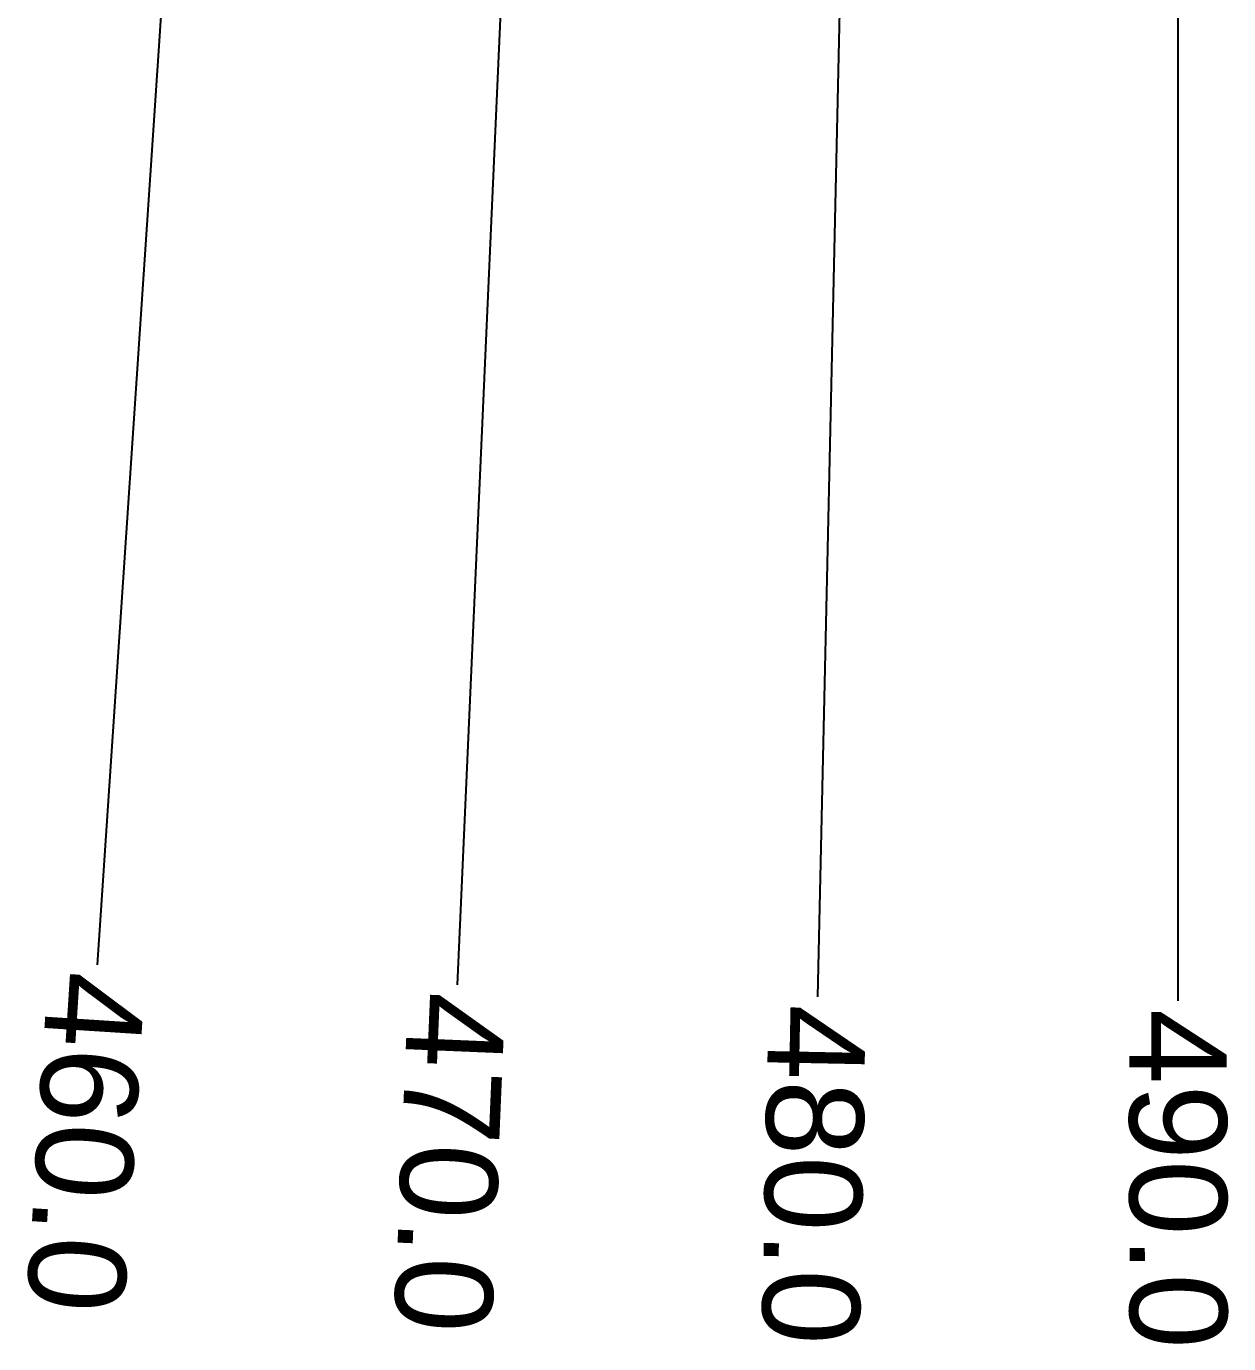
# Model space of a CAD drawing. Extents: x 524988 to 526146, y 9523518 to 9523888.
# Drawn here: x 525626.7 to 525663.77, y 9523552.84 to 9523593.46 of the extents above; entities that cross this region are included whole.
import ezdxf
from ezdxf.enums import TextEntityAlignment as Align

# ---------------------------------------------------------------- set-up
doc = ezdxf.new("R2010")
doc.units = 0
doc.layers.add('Route - Route de la corniche de Brazzaville - Tabulations', color=7, linetype='Continuous')
doc.layers.add('Route - Route de la corniche de Brazzaville - Textes - Tabulations', color=1, linetype='Continuous')
doc.styles.add('Affichages route', font='arial.ttf', dxfattribs={"height": 0.5})

msp = doc.modelspace()

# ---------------------------------------------------------------- linework, layer by layer
at = {"layer": 'Route - Route de la corniche de Brazzaville - Tabulations'}
for p, q in [((525632.89, 9523624.396), (525628.891, 9523564.529)), ((525642.653, 9523623.852), (525639.985, 9523563.912)), ((525652.425, 9523623.526), (525651.09, 9523563.541)), ((525662.202, 9523623.417), (525662.2, 9523563.417))]:
    msp.add_line(p, q, dxfattribs=at)

# ---------------------------------------------------------------- texts
at = {"layer": 'Route - Route de la corniche de Brazzaville - Textes - Tabulations', "style": 'Affichages route'}
for s, rotation, p in [('460.0', 266.3161, (525628.875, 9523564.28)), ('470.0', 267.5894, (525639.974, 9523563.662)), ('480.0', 268.8626, (525651.084, 9523563.291)), ('490.0', 270.1359, (525662.2, 9523563.167))]:
    msp.add_text(s, height=3, rotation=rotation, dxfattribs=at).set_placement(p, align=Align.MIDDLE_LEFT)

doc.saveas('drawing.dxf')
